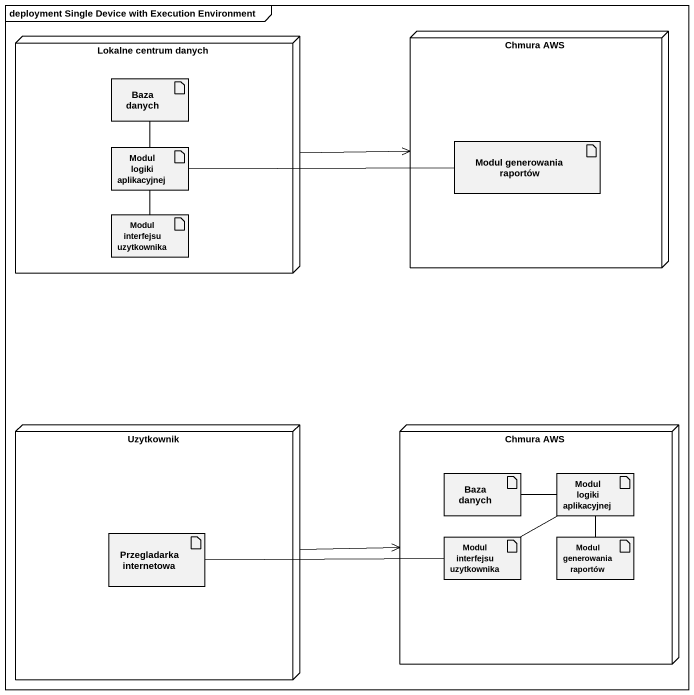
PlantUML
@startuml
mainframe deployment Single Device with Execution Environment
node "Lokalne centrum danych" as Lokalne_centrum_danych {
  artifact "Baza danych" as Baza_danych
  artifact "Modul logiki aplikacyjnej" as Modul_logiki_aplikacyjnej
  artifact "Modul interfejsu uzytkownika" as Modul_interfejsu_uzytkownika
}
node "Chmura AWS" as Chmura_AWS {
  artifact "Modul generowania raportów" as Modul_generowania_raportów
}
node Uzytkownik {
  artifact "Przegladarka internetowa" as Przegladarka_internetowa
}
node "Chmura AWS" as Chmura_AWS_2 {
  artifact "Baza danych" as Baza_danych_2
  artifact "Modul logiki aplikacyjnej" as Modul_logiki_aplikacyjnej_2
  artifact "Modul interfejsu uzytkownika" as Modul_interfejsu_uzytkownika_2
  artifact "Modul generowania raportów" as Modul_generowania_raportów_2
}
Lokalne_centrum_danych -right-> Chmura_AWS
Modul_logiki_aplikacyjnej -up- Baza_danych
Modul_logiki_aplikacyjnej -right- Modul_generowania_raportów
Modul_interfejsu_uzytkownika -up- Modul_logiki_aplikacyjnej
Uzytkownik -right-> Chmura_AWS_2
Baza_danych_2 -right- Modul_logiki_aplikacyjnej_2
Modul_logiki_aplikacyjnej_2 -- Modul_generowania_raportów_2
Przegladarka_internetowa -right- Modul_interfejsu_uzytkownika_2
Modul_interfejsu_uzytkownika_2 -right- Modul_logiki_aplikacyjnej_2
@enduml
